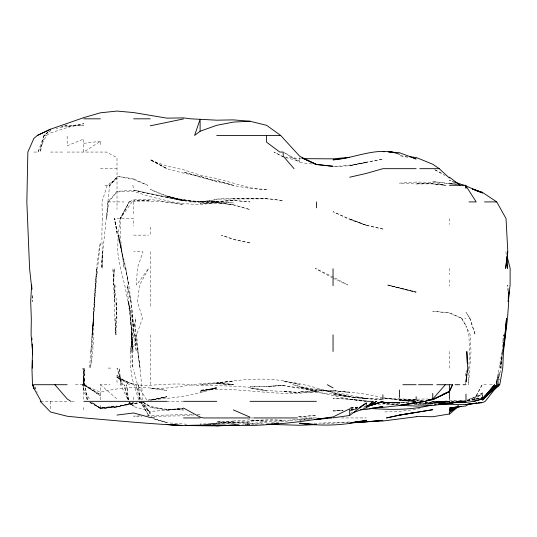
<?xml version="1.0" encoding="UTF-8"?>
<svg xmlns="http://www.w3.org/2000/svg" width="537" height="537" viewBox="0 0 537 537"><rect width="100%" height="100%" fill="white"/><g stroke="black" fill="none" stroke-linecap="round" stroke-linejoin="round"><path stroke-width="0.4" stroke-dasharray="2.69 2.01" d="M125.705 268.386L128.544 285.006L125.98 268.386L118.08 235.146L121.671 251.766L118.684 235.146L117.012 230.568L114.287 218.532L117.012 232.313L114.764 218.532L117.012 233.669L117.771 235.146C127.397 273.065 135.861 312.158 131.88 351.473L131.86 334.86L130.733 318.24L128.578 301.619C131.86 323.596 132.129 345.909 132.216 368.093L131.86 334.86L130.444 318.24L127.994 301.619L124.691 285.006L120.556 268.386L117.61 251.766L118.174 235.146L120.12 218.532L129.195 201.912L133.632 199.737L150.246 199.435L183.486 204.443L163.389 201.912L133.632 200.328L150.246 200.798L133.632 201.294L132.122 201.912L128.793 201.912M503.102 340.673L503.377 334.86L502.947 340.673M465.243 383.908L465.331 382.304M465.686 375.88L465.948 371.067M90.901 351.473L96.875 268.386C92.941 301.505 93.566 334.92 90.545 368.093L92.8 351.473L93.559 334.86L93.465 318.24L92.243 334.86C95.445 304.177 94.116 272.991 100.392 242.67C95.344 284.315 93.096 326.274 89.478 368.093M502.464 347.325L502.887 341.505M502.068 356.461L501.169 368.093L499.229 376.081L496.396 383.928L499.229 373.88L497.302 383.942M233.34 200.563L210.323 201.912L233.34 200.321L249.96 201.912L233.34 200.563L216.72 201.811L200.106 201.912L216.72 199.536L200.106 202.187L189.783 201.912L133.632 190.098L117.012 191.4L107.944 201.912L106.635 218.532L108.702 201.912L117.012 191.937L133.632 191.279L150.246 196.663L172.162 201.912L183.486 203.671L200.106 204.523L216.72 202.751L233.34 202.899L216.72 202.61L200.106 203.55L216.72 202.952L233.34 204.765L249.96 209.571L233.34 204.892L216.72 202.61L233.34 204.765M91.961 334.86L93.572 318.24M502.303 352.306L500.551 368.093L502.122 357.81M502.343 352.306L500.242 368.093L502.135 354.642M138.66 399.75L133.632 383.499C127.37 361.904 131.162 339.673 135.827 318.24L134.827 334.86L136.217 351.473L132.444 318.24L133.632 327.402L128.444 301.619L126.933 285.006M498.403 383.888L499.229 378.927L497.839 383.989M502.155 351.473L496.034 383.921M130.149 351.473L133.632 334.86L133.632 330.309M33.918 152.058L37.973 152.058L44.054 135.438L50.538 130.538L44.081 135.438L40.181 152.058L44.081 135.438L49.364 130.672M133.632 347.003L136.646 334.86L142.48 318.24L137.412 301.619L139.647 285.006L148.642 268.386L136.546 285.006L137.304 268.386L142.983 251.766L133.659 251.766M496.101 383.921L499.229 372.799L495.973 383.921M37.973 152.058L46.41 135.438L50.538 132.975L67.159 127.558L83.779 123.705L67.159 126.41L83.779 125.134L67.159 126.094L56.076 128.437M474.238 399.884L482.152 384.714L486.28 384.714M473.869 399.884L482.152 384.714M132.122 201.912L120.254 218.532L129.195 201.912L120.724 218.532L120.301 235.146L121.919 251.766L124.222 268.386L119.039 235.146M474.272 400.266L482.615 392.829L482.615 394.95M350.359 413.463L353.823 411.188M100.392 144.641L100.392 141.244L83.779 152.058L83.779 138.996L67.159 145.755L67.159 135.438M457.323 406.261L458.773 405.435M467.438 400.589L482.615 392.829M456.933 406.16L458.444 405.502M467.505 400.683L482.615 394.198L467.505 399.763M420.095 408.201L416.141 409.389L399.521 411.335L382.901 412.04M471.768 400.689L481.837 397.897M480.199 398.716L482.615 398.065M350.46 410.167L356.79 408.771L349.668 410.335M366.288 406.69L361.535 407.744M142.433 402.025L133.632 403.925L117.012 406.428L100.392 407.711L90.102 402.126M151.83 400.011L166.866 396.769L147.89 400.132M356.79 408.724L349.668 410.248L356.79 409.087M150.246 400.266L166.866 396.769L151.038 400.105M141.634 402.159L117.012 406.509L100.392 407.858L117.012 406.046L100.392 408.113L88.739 402.085M141.687 402.159L117.012 406.428L133.632 403.146L117.012 406.945L100.392 408.583L90.015 402.186M467.579 400.703L482.615 397.628L467.579 400.696M148.675 400.065L150.246 399.783C172.773 398.226 195.481 395.615 216.72 387.539L200.106 391.976L216.72 387.701L200.106 390.835L216.72 388.513L200.106 390.318C238.925 385.841 277.723 398.058 316.434 391.305L299.814 392.325L283.194 391.695L299.814 392.48L266.574 390.54L249.96 387.902L266.574 391.023C239.489 383.069 211.148 387.64 183.486 384.143C172.37 383.633 161.328 384.62 150.246 385.251C138.392 386.311 127.437 382.834 117.012 377.451L133.632 384.714L117.012 377.175L129.484 384.714L117.012 374.987L117.012 384.714M437.507 403.394L450.241 401.334M350.46 408.295L358.374 407.12M363.911 406.294L365.496 406.059M298.243 416.813L316.434 415.316L298.243 416.981M377.92 404.435L399.521 402.515L410.322 402.421M83.779 143.359L100.392 141.244M266.574 423.539L270.729 423.035M271.561 422.934L313.749 417.947L242.482 424.23M466.828 400.038L482.615 398.165M438.36 401.334L449.375 401.334L432.762 403.307L421.954 403.025L432.762 403.193L447.717 402.126M439.407 403.421L444.394 402.831M449.375 401.347L432.762 403.193L417.799 403.952L449.375 402.005M83.779 399.286L83.779 384.626L82.993 384.714L83.779 391.204L87.605 399.884M438.575 403.428L446.052 402.609M333.88 166.665L349.668 165.101L366.288 162.476L349.668 165.718L333.88 166.698M366.288 408.308L368.778 408.066M322.247 423.982L349.668 422.042M100.392 408.563L117.012 406.945L133.632 402.515L117.012 407.127L100.392 408.563L91.995 402.294L100.392 408.583L100.392 404.186M194.287 414.879L183.486 415.806L151.078 416.343M197.609 414.598L200.106 414.383L197.609 414.41M206.752 424.237L216.72 423.391L205.919 424.257M306.459 419.619L299.814 420.176L304.801 419.941M307.292 419.551L309.782 419.343M83.779 384.626L82.678 384.714L83.779 389.627L90.008 399.951M254.115 424.431L244.973 424.874M254.941 424.371L264.083 423.72M244.973 424.545L249.96 424.19L244.973 424.498M233.34 422.955L216.72 422.961L233.34 422.928L249.96 422.062L216.72 424.109L200.106 424.076L216.72 423.935L210.074 424.25M442.73 403.287L441.065 403.401L442.73 403.347M453.557 401.119L455.215 401.011M460.189 400.689L465.163 400.374M449.375 401.75L432.762 402.824L425.284 402.616L442.73 403.052L425.284 402.569M283.194 385.405L266.574 386.439L249.96 386.432L266.574 386.405L283.194 385.687L299.814 388.204L316.434 391.54L299.814 388.117L283.194 385.405L266.574 386.405M350.5 410.355L355.487 410.073M416.141 399.166L399.521 400.025L382.901 397.984M333.047 411.114L343.022 410.597M233.34 198.254L216.72 199.099L266.574 198.818L283.194 200.59L266.574 198.475L233.34 198.254L266.574 198.818M432.762 403.878L416.141 404.71L432.762 403.958M350.5 408.375L357.978 408.013M140.278 415.819L133.632 416.128L141.943 416.249M146.923 415.51L192.629 414.47M465.995 400.132L432.762 401.689L449.375 401.616L432.762 401.334L449.375 401.945L430.265 401.179M366.288 401.656C341.297 398.521 316.897 391.869 292.806 384.714L316.434 390.312L299.814 387.157L316.434 389.218L333.047 391.97L316.434 389.741C338.867 391.372 360.293 399.642 382.901 399.817L349.668 397.031L333.047 393.232L349.668 396.662L333.047 394.064L316.434 392.493L299.814 391.768C327.704 389.305 355.635 391.272 382.901 397.682M316.434 391.171L333.047 390.52L349.668 392.466L333.047 390.5M349.668 421.988L313.105 423.351M343.022 410.396L333.047 410.617L343.022 410.49M416.974 399.145L427.774 398.951M301.472 158.684L285.691 157.072M382.901 402.663L399.521 402.582L415.651 401.334L399.521 402.582L382.901 402.663L399.521 403.012L382.901 402.079L399.521 402.649L382.901 402.381M44.054 135.438L46.41 135.438M50.538 152.058L63.755 152.058M67.159 152.058L106.474 152.058L117.012 157.784L117.012 201.912M100.392 168.678L117.012 168.678M104.856 185.292L110.817 185.292M107.944 201.912L123.899 201.912M117.012 218.532L133.632 218.532L133.632 226.07M133.632 235.146L148.554 235.146M461.283 318.24L461.807 318.24L465.995 325.664L461.283 318.24L449.375 313.004L432.762 311.292L449.375 312.668L461.807 318.24M464.747 318.24L465.995 318.24M108.091 368.093L111.327 368.093M75.422 384.714L84.96 384.714L100.392 395.93L83.779 384.714L83.893 368.093L84.759 384.714L83.779 377.994L84.96 384.714M100.392 399.736L100.392 384.714L110.011 384.714M120.644 384.714L121.409 384.714L119.026 368.093L120.644 384.714L128.028 399.884M489.563 384.714L492.375 384.714M382.901 398.212L366.288 398.219L349.668 397.031L333.047 394.688L366.288 398.655C337.833 397.145 311.702 383.431 283.194 381.485L299.814 384.714C272.749 376.061 244.288 379.015 216.72 383.136L233.34 381.156L200.106 384.714L216.72 383.693L233.34 384.532L216.72 383.512L233.34 384.714C205.436 378.639 178.143 390.204 150.246 388.137L166.866 390.641C144.862 385.452 122.214 386.855 100.392 392.191L83.779 384.995L83.013 368.093L83.779 385.378L100.392 394.48L83.779 384.714L84.651 368.093L82.993 384.714L83.779 389.627M40.684 401.334L67.447 401.334M71.434 401.334L74.63 401.334M166.866 401.334L182.654 401.334M366.549 401.334L349.668 399.186L333.047 398.414L349.668 399.186M357.978 407.623L349.668 407.63L357.978 407.932M250.792 417.947L253.283 417.947M299.814 417.947L318.924 417.947M341.357 417.947L366.288 417.947M419.464 401.011L399.521 400.018L383.733 397.796M233.34 422.928L249.96 423.25L264.083 424.143M200.106 201.435L216.72 201.778C193.998 202.087 170.773 199.784 150.246 189.266L166.866 196.092L183.486 200.892L166.866 197.737L133.632 190.098C155.334 194.918 177.136 199.824 199.294 201.912L216.72 202.952L199.616 201.912L183.486 200.22M383.733 398.226L416.141 399.515L399.521 400.025L416.141 401.334L383.733 398.071M186.809 424.237L166.866 422.753L154.475 418.907M366.288 400.374L349.668 399.615L366.288 400.548M398.689 404.67L382.901 403.777L398.689 404.757M382.901 402.106L399.521 403.193L382.901 402.005M407.831 156.562L399.521 155.663L409.019 157.529M283.885 152.495L299.814 162.483L313.105 164.134M382.901 403.2L395.366 404.73M456.779 184.077L449.375 183.077L457.484 184.305M285.57 157.522L299.814 161.268L283.919 152.461M153.414 418.833L166.866 422.585L154.475 418.873M454.752 182.056L449.375 180.17L454.369 182.56M333.047 278.233L347.949 285.006L333.047 276.911L315.273 268.386L332.329 277.83M434.923 169.779L442.877 173.827M283.194 156.791L274.078 152.058L283.194 156.898M434.923 169.893L445.039 175.572M142.761 402.092L150.246 406.301L166.866 409.912L150.246 407.402L166.866 409.248L183.486 410.006L166.866 409.301L183.486 408.865L166.866 410.093L182.654 408.18L166.866 410.308L150.246 411.389L133.632 406.576L129.115 401.911M142.761 402.193L150.246 406.925L143.285 402.267M100.392 384.714L117.012 398.924M128.813 401.864L133.632 406.106L129.296 401.864M139.748 401.931L150.246 412.725L141.58 401.965L150.246 413.886L143.406 402.025M117.012 374.987L123.013 384.714L117.012 368.093L121.409 384.714M146.682 399.944L137.479 384.714L133.632 369.49M34.912 386.976L37.214 392.265M34.777 386.976L35.348 388.493M141.338 399.823L135.861 384.714L139.748 399.75M128.283 399.75L124.027 384.714L127.813 399.75M128.444 301.619C132.72 318.018 137.519 334.41 138.029 351.473L135.196 334.86L138.11 351.473L139.956 368.093L137.687 351.473L140.144 368.093L142.835 399.669M130.921 301.619L127.356 285.006L130.887 301.619L132.968 318.24M87.92 399.75L84.799 384.714L87.048 399.75M132.834 185.292L133.632 189.266M128.538 399.669L126.598 384.714L128.35 399.669M131.397 334.86L133.136 351.473L131.424 334.86L130.746 318.24M505.921 251.766L506.163 254.263M32.227 295.806L32.582 301.619L32.2 294.974M508.123 290.819L507.801 285.006L508.143 293.309M449.375 218.532L449.375 224.466M449.375 268.386L449.375 274.635M449.375 279.844L449.375 286.006M449.375 351.473L449.375 368.093M299.814 157.69L299.814 162.483M150.246 227.07L150.246 234.293M150.246 251.766L150.246 307.573M150.246 334.86L150.246 384.714M133.632 201.912L133.632 213.82M133.632 397.044L133.632 399.904M117.012 202.946L117.012 209.37M83.779 407.536L83.779 409.872M50.538 401.334L50.538 409.194M468.774 368.093L468.533 384.714L470.996 351.473L470.217 334.86L465.995 326.06L468.888 334.86L469.546 351.473L468.774 368.093M114.985 285.006L114.69 301.619L113.421 285.006L114.28 268.386L113.683 285.006L112.904 268.386L114.072 285.006L116.583 301.619L116.777 318.24L115.979 301.619L116.945 318.24L115.28 334.86L115.905 318.24L116.066 334.86L114.777 318.24L114.253 301.619L114.985 285.006M102.305 218.532L101.855 235.146L102.627 268.386L102.5 251.766L101.117 268.386L109.615 185.292L117.012 176.921L109.494 185.292L117.012 178.485L107.145 185.292L101.996 201.912L102.305 218.532M67.159 125.027L61.621 126.423L67.159 125.027M366.288 162.181L349.668 165.718L382.901 159.12L366.288 162.181M233.34 420.995L216.72 423.23L233.34 421.914L216.72 421.532C238.931 423.935 260.995 418.773 283.194 420.263L266.574 419.847L249.96 420.525L266.574 421.344L249.96 419.833L233.34 420.995M416.141 182.05L399.521 183.124L416.141 183.996L432.762 183.822L445.71 185.292L432.762 183.896L416.141 183.399L432.762 183.822L445.106 185.292L432.762 182.305L416.141 182.05M423.619 400.166L416.974 400.575L423.619 400.179M416.141 404.119L414.477 404.186L416.141 404.119M416.141 401.011L399.521 400.018L416.141 401.011M266.574 189.823L249.96 188.359L233.34 185.601L216.72 180.439L233.34 185.292L216.72 181.922L200.106 176.351L216.72 181.184L200.106 177.103L183.486 172.035L200.106 176.552L183.486 173.102L166.866 168.712L150.246 159.408L166.866 168.678L150.246 160.019L166.866 166.074L183.486 169.746L200.106 175.089L216.72 178.546L249.96 187.749L266.574 189.823M449.375 183.479L432.762 181.54L455.638 184.594L449.375 183.533M196.2 201.912L183.486 200.402L166.866 196.925L196.2 201.912M133.632 178.881L117.012 176.176L133.632 179.606L147.816 185.292L133.632 178.881M416.141 291.853L399.521 288.416L388.258 285.006L416.141 292.289L387.264 285.006L416.141 291.853M249.96 242.966L233.34 239.495L221.345 235.146L233.34 239.086L249.96 242.966M382.901 229.057L366.288 225.379L349.668 218.942L333.047 211.712L349.668 219.566L366.288 225.251L382.901 229.057M183.486 200.375L166.866 196.092L183.486 200.375M366.288 225.251L349.668 218.942L366.288 225.251M469.835 318.24L465.995 312.225L469.808 318.24L475.292 334.86L469.835 318.24M148.984 415.873L140.546 402.025L148.984 415.873M139.982 399.669L138.439 384.714L139.956 399.669"/><path stroke-width="0.81" d="M32.495 360.616L32.408 368.093L32.495 361.448M32.596 351.473L32.556 354.803L32.193 343.995M509.042 291.651L508.485 301.619L508.284 296.639M505.928 328.208L503.981 345.143M506.116 325.717L506.237 324.059M508.613 295.806L508.177 301.619L510.096 285.006L510.15 268.386L507.129 256.518M508.794 293.309L508.922 291.651M505.048 334.027L506.545 318.24L505.075 334.86L502.901 351.473L504.968 334.86M466.713 374.611L465.995 381.948L467.767 368.093L466.834 351.473L467.197 363.106M466.955 372.168L467.116 370.537M506.968 256.753L505.653 268.386L507.807 251.766L506.035 218.532L496.738 201.912L482.615 192.494L472.325 189.071M507.156 255.088L507.532 251.766L507.505 268.386L507.19 265.063M503.424 349.104L503.76 346.727M499.759 384.714L502.753 368.093L503.484 351.473L507.525 318.24L508.72 301.619L508.398 295.806M449.677 384.714L452.496 384.714L449.375 391.721L432.762 399.602L426.378 400.521M449.375 391.493L452.496 384.714M496.765 386.633L485.267 401.334L482.615 402.636L465.995 404.495L472.641 403.589M473.97 401.334L482.615 398.857L494.59 384.714L482.615 398.83L473.97 401.334L465.995 402.388L456.853 402.341M372.101 407.992L382.901 407.395L399.521 405.522L416.141 402.401L399.521 405.462L416.141 403.159L423.022 401.334L416.141 402.945L425.109 401.334L432.762 399.051L445.327 384.714M488.972 393.608L482.615 400.125L491.818 390.99M499.229 385.626L482.615 398.85L496.913 384.714L499.229 384.714L483.253 397.756M353.447 412.544L366.288 407.878L373.121 401.334L367.086 401.334M484.401 396.588L496.913 384.714M482.615 398.85L486.2 395.588M458.162 406.684L449.375 414.175L449.375 412.268L454.617 408.462M373.121 401.334L366.288 407.153L376.685 401.334L367.771 405.992M316.434 164.544L333.047 166.302L316.434 164.409L302.076 157.912L316.434 164.624L299.814 156.334L280.65 135.438L266.574 125.309L249.96 121.234L233.34 119.879L216.72 120.181L190.622 118.818L183.486 117.898L166.866 118.14L133.632 112.569L117.012 111.072L100.392 112.81L83.779 117.616L50.538 129.216L37.368 135.438L33.918 138.358L27.85 152.058L26.85 201.912L29.575 268.386L31.817 289.161M483.253 397.649L499.229 384.714M200.106 131.236L194.609 135.438L200.106 119.315L200.106 131.236L216.72 125.309L233.34 122.1L249.96 121.234M333.047 417.846L349.668 415.463L366.288 403.005L366.288 407.878M359.36 407.549L366.288 403.005M449.375 412.268L457.685 406.798M470.083 403.408L465.995 405.905L449.375 408.1L453.335 407.375M454.436 407.898L449.375 410.778L455.879 407.422M443.334 394.171L448.623 391.829L432.762 399.629L428.607 399.877M448.657 391.842L432.762 399.602L431.097 399.703M37.368 135.438L50.538 129.216M450.885 408.798L449.375 409.456L461.249 406.301M449.375 402.931L453.309 401.334L449.375 403.166L432.762 405.489L416.141 406.079L399.521 405.24M367.08 406.516L382.901 401.334L367.08 406.455L382.901 401.777L367.08 406.455M425.109 401.334L432.762 399.018L427.969 399.944M349.668 177.23L366.288 173.424L382.901 168.678L416.141 168.678M150.246 125.826L183.486 118.932M399.521 415.101L386.452 417.947L399.521 415.168L432.762 409.684L399.521 415.101L416.141 412.268M431.177 405.153C410.973 410.208 390.211 409.879 369.61 408.382M454.92 407.08L456.497 406.791M266.574 424.539L283.194 423.465L299.814 421.673L333.047 416.947L349.668 408.818L349.668 415.463M449.375 413.993L432.762 416.739L416.141 416.457M351.252 422.693L366.288 420.303C344.439 425.499 322.025 426.445 299.814 423.169L316.434 424.579L299.814 425.264L269.071 424.371M322.099 418.551L314.769 419.478M477.071 403.032L465.995 404.636L438.575 404.126M478.655 402.804L481.031 402.461M474.305 403.368L476.796 403.025M478.46 402.797L480.951 402.461M327.476 417.947L316.434 419.377L332.014 417.947M117.012 415.061L133.632 412.98L150.246 417.491L154.488 417.947M349.668 422.941L366.288 420.934L354.655 422.196M442.73 403.71L444.394 403.515M446.885 403.227L448.549 403.032M278.206 423.458C247.624 427.66 216.733 424.109 185.977 425.485M351.332 422.559L352.99 422.377M416.141 416.766L382.901 421.021L355.487 422.082M378.753 407.073L382.901 406.663L366.288 409.469L360.468 409.798M267.406 424.458L272.393 423.962M274.884 423.713L277.381 423.465M451.872 402.723L454.362 402.488M456.027 402.327L465.995 401.387L449.375 403.307L459.8 401.334L449.375 403.623L438.575 404.435M434.42 404.75L436.084 404.623M238.327 425.015L216.72 425.727L221.707 425.572M351.332 422.626L366.288 421.585L362.965 421.713M451.872 402.797L465.995 401.884L456.853 402.112M235.83 425.056L216.72 425.928L185.977 425.546M355.487 421.934L366.288 421.84L382.901 420.337L366.288 421.86L355.487 421.941L360.468 421.807M223.372 425.519L239.16 425.042M307.292 423.438L299.814 423.552L316.434 424.579M303.137 158.67L333.047 158.845L349.668 157.281L333.047 159.858C355.145 158.509 377.571 145.789 399.521 154.314M225.862 425.036L183.486 425.633L166.866 424.525L182.654 425.472C149.796 423.941 117.073 420.706 84.316 417.947L67.159 416.235L50.538 412L40.181 401.334L40.684 401.334M83.779 118.818L100.392 118.818M133.632 118.818L150.246 118.818M216.72 135.438L280.65 135.438M419.793 168.678L439.239 168.678L449.375 178.009M449.375 185.292L465.821 185.292L465.995 188.252L465.995 185.346M468.982 201.912L476.218 201.912L466.438 186.708M484.495 201.912L496.738 201.912M33.918 384.714L67.159 384.714M402.851 384.714L416.141 384.714M418.531 384.714L432.762 384.714M436.789 384.714L449.375 384.714L449.375 399.454M455.108 384.714L459.726 384.714M463.062 384.714L464.921 384.714M465.525 384.714L465.995 384.714M83.779 401.334L166.866 401.334M183.486 401.334L216.72 401.334M249.96 401.334L316.434 401.334M183.486 417.947L200.106 417.947M249.96 417.947L203.161 417.947L200.106 417.088L183.486 408.019M253.766 417.947L297.458 417.947M382.901 151.656L384.519 151.709M388.566 151.843L399.521 152.736L416.141 158.925L413.765 158.462M388.506 151.89L392.507 152.058M409.496 156.744L416.141 157.469L432.762 164.248L439.239 168.678M472.325 189.091L482.615 192.494M454.752 182.056L463.968 185.292M475.816 190.534L482.615 192.984L466.754 186.332M233.34 409.912L249.96 417.121M457.94 184.272L460.081 185.292L449.375 177.136M327.322 384.714L333.047 387.909M70.73 401.334L67.159 398.904L54.908 384.714M294.048 168.678L283.194 156.106L283.194 152.058L279.75 152.058L266.574 142.157L266.574 135.438M33.918 388.452L32.918 384.714L33.918 388.452L41.168 401.334M33.918 388.271L32.489 384.714L31.938 368.093L32.616 351.473L31.099 334.86L31.314 318.24L30.69 301.619L31.629 285.006L31.871 289.161M31.878 338.182L31.972 339.84M482.615 395.313L482.615 399.77M465.995 394.098L465.995 400.736M432.762 393.386L432.762 399.051M416.141 396.689L416.141 400.132M399.521 389.963L399.521 397.481M382.901 394.823L382.901 399.447M333.047 268.748L333.047 285.738M333.047 334.86L333.047 351.473M316.434 201.912L316.434 207.839"/></g></svg>
